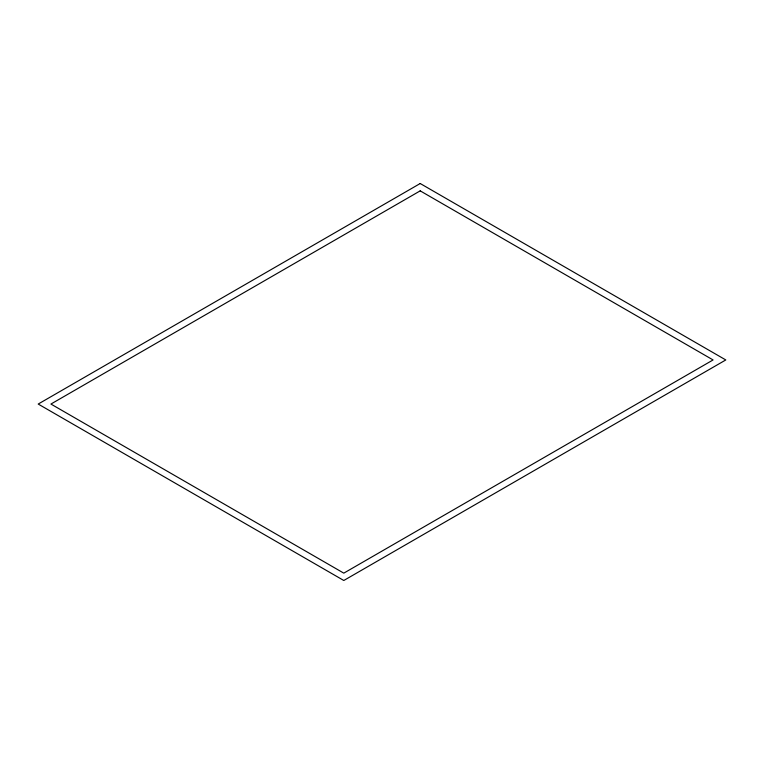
<?xml version="1.0" encoding="UTF-8"?>
<svg xmlns="http://www.w3.org/2000/svg" width="764" height="764" viewBox="0 0 764 764"><rect width="100%" height="100%" fill="white"/><g stroke="black" fill="none" stroke-linecap="round" stroke-linejoin="round"><path stroke-width="1.15" d="M420.2 183.513L38.2 404.051L343.8 580.487L725.8 359.949L420.2 183.513M420.2 190.857L50.93 404.051L343.8 573.143L713.07 359.949L420.2 190.857"/></g></svg>
